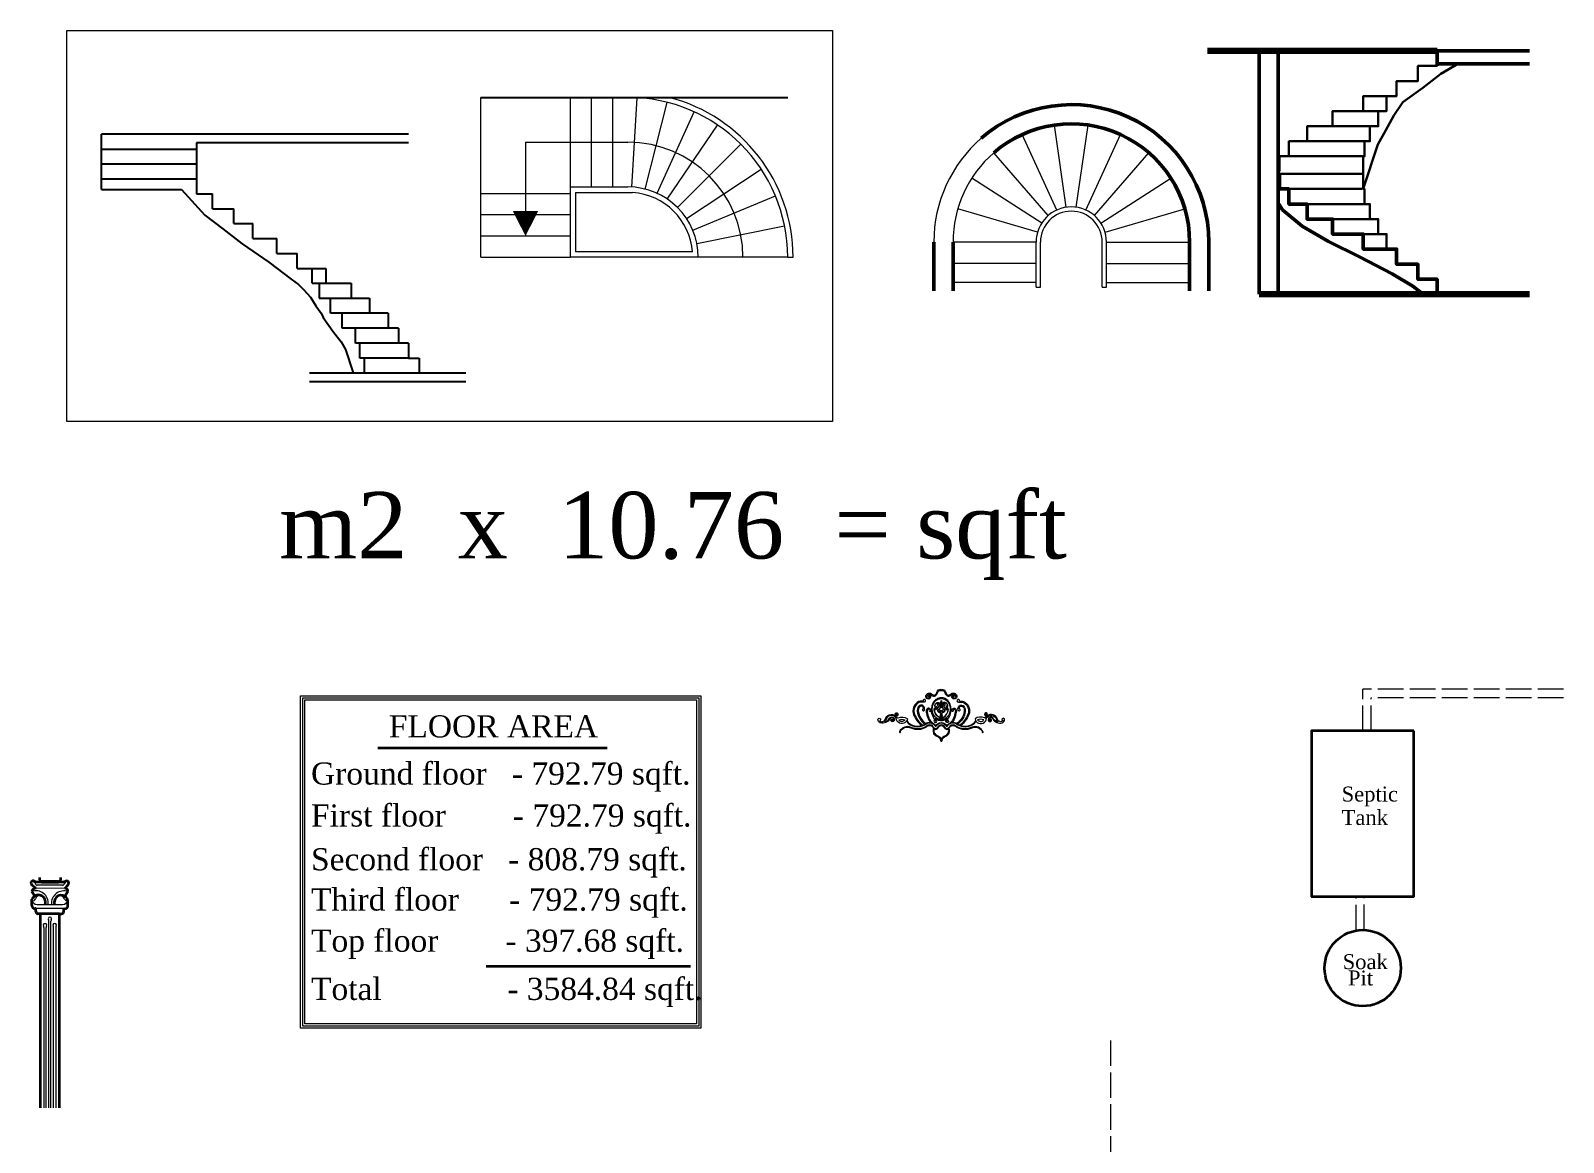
# Model space of a CAD drawing. Header units: inches. Extents: x 244 to 65245, y -2247 to 11745.
# Drawn here: x 63679 to 64398, y 9219 to 9741 of the extents above; entities that cross this region are included whole.
import ezdxf

# ---------------------------------------------------------------- set-up
doc = ezdxf.new("R2010")
doc.units = ezdxf.units.IN
doc.header["$MEASUREMENT"] = 0
doc.linetypes.add('ACAD_ISO02W100', pattern=[15, 12, -3])
for name, color, linetype, lineweight in [('1WALL', 1, 'Continuous', 25), ('5Fixtures', 21, 'Continuous', 13), ('6ELEV', 2, 'Continuous', 25), ('DIMENSION', 115, 'Continuous', 15), ('DOOR & WIN', 11, 'Continuous', 25), ('DOOR ELEVATION', 21, 'Continuous', 15), ('dw', 140, 'Continuous', 18), ('ELEVATION', 30, 'Continuous', 35), ('HACTH', 8, 'Continuous', 13), ('hatch', 12, 'Continuous', 9), ('OPEN', 145, 'Continuous', 9), ('TEXT', 5, 'Continuous', 20), ('TIE BEAM FOUNDATION', 252, 'Continuous', 30), ('TOILET-LAY-OUT', 4, 'Continuous', 90), ('WALL', 32, 'Continuous', 50)]:
    doc.layers.add(name, color=color, linetype=linetype, lineweight=lineweight)
doc.layers.add('DIM', color=7, linetype='Continuous')
doc.styles.add('7 INCH', font='times.ttf', dxfattribs={"height": 7})
doc.styles.add('NAVARAJ', font='times.ttf', dxfattribs={"height": 9})

# ---------------------------------------------------------------- blocks, each defined once
blk = doc.blocks.new('p')
at = {"layer": 'DOOR & WIN', "color": 102}
blk.add_line((9, 91.03), (9, 0), dxfattribs=at)
at = {"layer": 'DOOR ELEVATION'}
blk.add_line((0, 91.03), (0, 0), dxfattribs=at)
at = {"layer": 'ELEVATION'}
for p, q in [((-0.36, 108), (-0.36, 107)), ((9.5, 108), (9.5, 107)), ((-4.33, 105.05), (-4.01, 104.43)), ((-2.13, 102.99), (-4.01, 104.43)), ((-3.93, 101.45), (-2.63, 99.33)), ((-3.05, 106.42), (-2.01, 106)), ((-2.01, 106), (11.16, 106)), ((11.98, 106.35), (11.16, 106)), ((11.49, 102.93), (12.99, 104.43)), ((12.99, 101.43), (11.57, 99.23)), ((12.99, 104.43), (13.26, 104.99)), ((-3.93, 94.91), (-3.93, 97.81)), ((12.99, 94.93), (12.99, 97.06)), ((-2.01, 93.43), (-2.43, 93.43)), ((-2.01, 92.03), (-2.01, 93.43)), ((0.05, 91.03), (-1.01, 91.03)), ((0, 91.03), (0, 0)), ((9.05, 91.03), (0.05, 91.03)), ((9, 0), (9, 91.03)), ((9.05, 91.03), (9.99, 91.03)), ((10.99, 92.03), (10.99, 93.43))]:
    blk.add_line(p, q, dxfattribs=at)
for centre, radius, start, end in [((-3.43, 105.5), 1, 357.96796, 206.56505), ((-2.12, 101.08), 1.9, 90.3084, 169.62374), ((0.64, 107), 1, 180, 270), ((8.5, 107), 1, 270, 0), ((12.37, 105.43), 1, 333.43495, 180.15691), ((11.49, 101.43), 1.5, 0, 89.96025), ((-0.89, 96.52), 3.31, 340.74128, 157.06235), ((-2.43, 94.93), 1.5, 180.48784, 270), ((9.81, 96.5), 3.25, 14.57334, 199.2128), ((11.49, 94.93), 1.5, 270, 0), ((11.99, 97.06), 1, 0, 14.57334), ((-1.01, 92.03), 1, 180, 270), ((9.99, 92.03), 1, 270, 0)]:
    blk.add_arc(centre, radius, start, end, dxfattribs=at)
at = {"layer": 'WALL', "color": 234, "lineweight": 13, "ltscale": 60}
for p, q in [((11.49, 102.93), (-2.13, 102.99)), ((10.37, 104.43), (-1.43, 104.43)), ((12.99, 101.43), (12.99, 101.43)), ((12.99, 101.43), (12.99, 101.43)), ((-1.46, 95.43), (10.49, 95.43)), ((11.49, 93.43), (-2.43, 93.43))]:
    blk.add_line(p, q, dxfattribs=at)
at = {"layer": 'WALL', "color": 234, "ltscale": 60}
blk.add_line((0.64, 106), (8.5, 106), dxfattribs=at)
at = {"layer": 'WALL', "color": 234, "lineweight": 9, "ltscale": 60}
for p, q in [((4.01, 0), (4, 87.55)), ((5, 0), (5, 87.55)), ((1.74, 84.64), (1.74, 0)), ((2.75, 0), (2.74, 84.6)), ((6.25, 0), (6.25, 84.62)), ((7.25, 84.62), (7.25, 0))]:
    blk.add_line(p, q, dxfattribs=at)
at = {"layer": 'WALL', "color": 234, "lineweight": 13, "ltscale": 60}
for centre, radius, start, end in [((-1.98, 96.09), 5.7, 353.27144, 110.62395), ((-1.43, 105.43), 1, 177.96796, 270), ((11.05, 95.93), 5.83, 70.61466, 184.91317), ((10.37, 105.43), 1, 270, 0.15691), ((-3.69, 98.5), 1.5, 260.67863, 341.94936), ((-1.46, 97.93), 2.5, 188.95897, 270), ((-0.06, 97.32), 2.32, 81.70321, 161.94936), ((9.07, 97.03), 2.48, 21.8108, 107.78441), ((10.49, 97.93), 2.5, 270, 347.86592), ((12.77, 98.5), 1.5, 201.8108, 271.47966)]:
    blk.add_arc(centre, radius, start, end, dxfattribs=at)
at = {"layer": 'WALL', "color": 234, "lineweight": 9, "ltscale": 60}
for centre, radius, start, end in [((2.25, 85.68), 0.834, 324.20249, 214.47059), ((4.5, 88.6), 0.833, 324.9032, 215.10949), ((3, 87.55), 1, 0.03451, 35.10949), ((6, 87.55), 1, 144.9032, 180), ((6.75, 85.68), 0.833, 324.9032, 215.09865), ((0.73, 84.65), 1, 0.04282, 34.47059), ((3.74, 84.6), 1, 144.20249, 180.04265), ((5.25, 84.62), 1, 0.00502, 35.09865), ((8.25, 84.62), 1, 144.9032, 180)]:
    blk.add_arc(centre, radius, start, end, dxfattribs=at)
at = {"layer": 'WALL', "color": 234, "lineweight": 13, "ltscale": 60}
for p in [(2.3, 91.03), (4.55, 91.03), (6.8, 91.03)]:
    blk.add_point(p, dxfattribs=at)

msp = doc.modelspace()

# ---------------------------------------------------------------- linework, layer by layer
at = {"layer": '1WALL'}
msp.add_line((63890.11, 9709.59), (64034.11, 9709.59), dxfattribs=at)
msp.add_line((63890.11, 9709.59), (64034.11, 9709.59), dxfattribs=at)
at = {"layer": '5Fixtures'}
for p, q in [((63890.11, 9634.59), (63890.11, 9709.59)), ((63932.11, 9709.59), (63932.11, 9667.59)), ((63942.11, 9667.59), (63942.11, 9709.59)), ((63952.11, 9667.59), (63952.11, 9709.59)), ((63961.01, 9667.53), (63963.43, 9709.46)), ((63967.21, 9666.58), (63977.51, 9707.3)), ((63972.81, 9664.61), (63990.23, 9702.83)), ((63977.64, 9661.9), (64001.22, 9696.65)), ((63911.11, 9688.59), (63959.11, 9688.59)), ((63911.11, 9688.59), (63911.11, 9644.59)), ((63982.45, 9657.92), (64012.14, 9687.62)), ((63986.65, 9652.77), (64021.7, 9675.91)), ((63890.11, 9664.59), (63932.11, 9664.59)), ((63932.11, 9667.59), (63932.11, 9634.59)), ((63932.11, 9667.59), (63959.11, 9667.59)), ((63934.61, 9665.01), (63934.61, 9637.09)), ((63934.61, 9665.01), (63961.32, 9665.01)), ((63989.59, 9647.24), (64028.38, 9663.35)), ((63890.11, 9654.59), (63932.11, 9654.59)), ((63991.47, 9641.05), (64032.66, 9649.27)), ((63890.11, 9644.59), (63932.11, 9644.59)), ((63989.51, 9637.09), (63934.61, 9637.09)), ((63890.11, 9634.59), (63932.11, 9634.59)), ((63992.11, 9634.59), (63932.11, 9634.59)), ((64034.11, 9634.59), (63992.11, 9634.59)), ((64034.11, 9634.59), (64036.61, 9634.59))]:
    msp.add_line(p, q, dxfattribs=at)
for radius, start, end in [(75, 0, 90), (77.5, 0, 75.41626), (54, 0, 90), (33, 0, 90), (30.5, 4.70213, 85.85047)]:
    msp.add_arc((63959.11, 9634.59), radius, start, end, dxfattribs=at)
at = {"layer": '6ELEV'}
for p, q in [((63856.26, 9692.31), (63712.26, 9692.31)), ((63712.26, 9666.37), (63712.26, 9692.31)), ((63712.26, 9685.37), (63756.76, 9685.37)), ((63856.26, 9688.31), (63756.76, 9688.31)), ((63763.26, 9688.31), (63756.76, 9688.31)), ((63756.76, 9688.31), (63756.76, 9664.37)), ((63712.26, 9678.37), (63756.76, 9678.37)), ((63712.26, 9671.37), (63756.76, 9671.37)), ((63712.26, 9666.37), (63749.69, 9666.37)), ((63756.76, 9664.37), (63764.26, 9664.37)), ((63764.26, 9657.37), (63764.26, 9664.37)), ((63764.26, 9657.37), (63774.26, 9657.37)), ((63774.26, 9650.37), (63774.26, 9657.37)), ((63774.26, 9650.37), (63783.16, 9650.37)), ((63783.16, 9643.37), (63783.16, 9650.37)), ((63783.16, 9643.37), (63794.46, 9643.37)), ((63794.46, 9636.37), (63794.46, 9643.37)), ((63794.46, 9636.37), (63803.93, 9636.37)), ((63803.93, 9629.37), (63803.93, 9636.37)), ((63803.93, 9629.37), (63817.48, 9629.37)), ((63811.07, 9622.37), (63811.07, 9629.37)), ((63817.48, 9629.37), (63817.48, 9622.37)), ((63811.07, 9622.37), (63829.3, 9622.37)), ((63814.26, 9622.37), (63814.26, 9615.37)), ((63829.3, 9622.37), (63829.3, 9615.37)), ((63814.26, 9615.37), (63838, 9615.37)), ((63819.7, 9608.31), (63819.7, 9615.43)), ((63838, 9615.37), (63838, 9608.31)), ((63846.74, 9608.31), (63819.7, 9608.31)), ((63825.16, 9601.31), (63825.16, 9608.31)), ((63846.74, 9608.31), (63846.7, 9608.37)), ((63846.7, 9608.37), (63846.7, 9601.31)), ((63851.5, 9601.31), (63825.16, 9601.31)), ((63831.39, 9594.31), (63831.39, 9601.31)), ((63851.5, 9601.31), (63851.5, 9594.31)), ((63856.26, 9594.31), (63831.39, 9594.31)), ((63833.41, 9587.31), (63833.41, 9594.31)), ((63856.26, 9594.31), (63856.26, 9587.31)), ((63856.26, 9587.31), (63833.41, 9587.31)), ((63835.52, 9580.31), (63835.52, 9587.31)), ((63856.26, 9587.31), (63861.26, 9587.31)), ((63861.26, 9587.31), (63861.26, 9580.31)), ((63809.74, 9580.31), (63883.17, 9580.31)), ((63809.74, 9576.31), (63883.17, 9576.31))]:
    msp.add_line(p, q, dxfattribs=at)
msp.add_lwpolyline([(63749.69, 9666.37), (63760.7, 9654.37), (63769.2, 9647.87), (63778.2, 9640.87), (63790.7, 9632.37), (63801.2, 9624.37), (63804.7, 9621.87), (63807.2, 9619.37), (63810.2, 9615.87), (63812.7, 9611.87), (63815.2, 9608.37), (63816.2, 9606.37), (63820.7, 9599.87), (63824.7, 9594.87), (63826.7, 9591.37), (63830.2, 9580.31)], dxfattribs=at)
at = {"layer": 'DIM'}
for p, q in [((64307.25, 9689.06), (64304.71, 9689.06)), ((64304.71, 9689.06), (64304.71, 9681.99)), ((64304.71, 9681.99), (64304.09, 9681.99)), ((64304.09, 9681.99), (64304.09, 9674.93)), ((64304.09, 9666.65), (64304.09, 9673.72)), ((64304.71, 9666.65), (64304.09, 9666.65)), ((64304.71, 9659.59), (64304.71, 9666.65)), ((64307.25, 9659.59), (64304.71, 9659.59))]:
    msp.add_line(p, q, dxfattribs=at)
at = {"layer": 'dw'}
for radius in [64.5, 55.5]:
    msp.add_arc((64167.16, 9641.72), radius, 130.90909, 180, dxfattribs=at)
at = {"layer": 'ELEVATION'}
for p, q in [((63841.85, 9404.44), (63949.36, 9404.44)), ((63892.71, 9301.9), (63988.46, 9301.9))]:
    msp.add_line(p, q, dxfattribs=at)
msp.add_lwpolyline([(64327.86, 9412.29), (64279.86, 9412.29), (64279.86, 9334.64), (64327.86, 9334.64)], close=True, dxfattribs=at)
msp.add_circle((64303.86, 9301.01), 17.88, dxfattribs=at)
at = {"layer": 'HACTH'}
msp.add_lwpolyline([(63695.99, 9740.95), (64055.06, 9740.95), (64055.06, 9557.56), (63695.99, 9557.56)], close=True, dxfattribs=at)
at = {"layer": 'HACTH', "color": 6, "ltscale": 2}
for points in [[(63805.61, 9428.84), (63993.4, 9428.84), (63993.4, 9272.81), (63805.61, 9272.81)], [(63806.61, 9427.84), (63992.4, 9427.84), (63992.4, 9273.81), (63806.61, 9273.81)], [(63807.61, 9426.84), (63991.4, 9426.84), (63991.4, 9274.81), (63807.61, 9274.81)]]:
    msp.add_lwpolyline(points, close=True, dxfattribs=at)
at = {"layer": 'HACTH'}
for points in [[(64097.66, 9426.26, 0.219656), (64094.9, 9425.7, 0.190589), (64092.93, 9422.57, 0.144663), (64093.19, 9420.04, 0.127563), (64096.91, 9414.81)], [(64099.44, 9428.07, -0.703508), (64100.83, 9428.97, -0.428008), (64100.97, 9427.69, -0.1876), (64100.19, 9427.26, -0.421624), (64098.85, 9428.31, -0.173274), (64099.08, 9429.29, -0.132112), (64099.69, 9429.82, -0.134863), (64100.65, 9430.02, -0.185448), (64102.02, 9429.38, 0.131143), (64102.34, 9429.19, 0.085525), (64102.94, 9429.12, 0.212405), (64103.33, 9429.32, -0.01332), (64103.84, 9429.92, -0.069297), (64104.68, 9431.53, -0.083347), (64106.16, 9431.84, -0.083347), (64107.64, 9431.53, -0.069297), (64108.48, 9429.92, -0.01332), (64108.99, 9429.32, 0.212405), (64109.38, 9429.12, 0.085525), (64109.98, 9429.19, 0.131143), (64110.3, 9429.38, -0.185448), (64111.67, 9430.02, -0.134863), (64112.63, 9429.82, -0.132112), (64113.24, 9429.29, -0.173274), (64113.47, 9428.31, -0.421624), (64112.13, 9427.26, -0.1876), (64111.35, 9427.69, -0.428008), (64111.49, 9428.97, -0.703508), (64112.89, 9428.07, -0.467004)], [(64099.94, 9428.45, -0.467004), (64100.53, 9428.58, -0.428008), (64100.6, 9428, -0.1876), (64100.12, 9427.74, -0.421624), (64099.33, 9428.36, -0.173274), (64099.49, 9429.02, -0.132112), (64099.91, 9429.39, -0.134863), (64100.61, 9429.53, -0.185448), (64101.67, 9429.04, 0.131143), (64102.2, 9428.72, 0.085525), (64102.97, 9428.63, 0.212405), (64103.71, 9429.02, -0.014998), (64104.26, 9429.67, -0.067112), (64104.99, 9431.13, -0.073252), (64106.16, 9431.35, -0.073252), (64107.33, 9431.13, -0.067112), (64108.06, 9429.67, -0.014998), (64108.61, 9429.02, 0.212405), (64109.35, 9428.63, 0.085525), (64110.12, 9428.72, 0.131143), (64110.65, 9429.04, -0.185448), (64111.71, 9429.53, -0.134863), (64112.41, 9429.39, -0.132112), (64112.83, 9429.02, -0.173274), (64112.99, 9428.36, -0.421624), (64112.2, 9427.74, -0.1876), (64111.72, 9428, -0.428008), (64111.79, 9428.58, -0.467004), (64112.38, 9428.45, 0.467004)], [(64114.66, 9426.26, -0.219656), (64117.42, 9425.7, -0.190589), (64119.39, 9422.57, -0.144663), (64119.13, 9420.04, -0.127563), (64115.41, 9414.81)], [(64090.3, 9418.06), (64090.3, 9418.06, -0.590403), (64085.95, 9416.37, -0.191412), (64085.03, 9418.04, 0.738311), (64080.3, 9417.65, -0.17258), (64079.58, 9416.62, 0.227648), (64081.61, 9417.89, -0.291343), (64082.89, 9418.87, -0.322979), (64084.06, 9418.1, -0.176734), (64083.98, 9417.05, -0.326086), (64083.1, 9416.65, -0.379379), (64082.57, 9417.4, -0.210942), (64082.84, 9417.86, -0.626291), (64083.45, 9417.52, -0.334115), (64083.16, 9417.17, -0.241617), (64082.81, 9417.25, -0.163152), (64082.86, 9417.51, -0.17916), (64083.01, 9417.64, -0.420974), (64083.28, 9417.48, -0.281111), (64083.22, 9417.21, -0.277332), (64082.97, 9417.17, -0.114682), (64082.81, 9417.25, 0.301379), (64083.16, 9416.89, 0.334421), (64083.77, 9417.19, 0.162391), (64083.87, 9417.84, 0.424966), (64082.84, 9418.6, 0.221535), (64081.99, 9417.97, -0.350739), (64077.55, 9416.15, -0.334962), (64076.46, 9417.66, -0.497543), (64077.29, 9418.21, -0.825177), (64077.14, 9417.08, 0.547713), (64079.82, 9417.75, -0.220166), (64081.79, 9419.88, -0.309194), (64084.86, 9419.25, 0.172077), (64085.47, 9419.6, 0.367569), (64085.48, 9420.42, 0.565536), (64084.84, 9420.34)], [(64084.84, 9420.34, -0.723473), (64085.27, 9420.1, -0.948699), (64084.59, 9420.21, -0.724894), (64085.67, 9420.58, -0.367569), (64085.65, 9419.44, -0.143664), (64085.04, 9419.04, -0.043214), (64085.3, 9418.64, 0.409995), (64085.95, 9418.44, -0.236699), (64090.3, 9418.06, -28.83368)], [(64084.78, 9420.34, 0.406597), (64084.91, 9420.05, 0.832404), (64084.96, 9420.12)], [(64098.55, 9425.99, -0.24031), (64097.71, 9425.74, 0.235602), (64095.19, 9425.31, 0.190589), (64093.41, 9422.48, 0.145034), (64093.64, 9420.22, 0.133646), (64097.45, 9415)], [(64098.22, 9422.01, 0.405845), (64097.31, 9424.37, 0.0866), (64096.48, 9424.45, 0.165777), (64095.52, 9423.81, 0.199189), (64094.9, 9421.49, 0.197513), (64098.4, 9415.53, 0.197513)], [(64097.88, 9422.68, 0.293613), (64097.14, 9423.91, 0.075382), (64096.57, 9423.97, 0.157335), (64095.91, 9423.51, 0.199002), (64095.39, 9421.56, 0.201967), (64098.82, 9415.82)], [(64101.32, 9422.16, 0.685069), (64099.16, 9422.3, 0.119209), (64099.05, 9421.77, 0.029996), (64099.11, 9421.18, 0.05059), (64099.93, 9418.12, 0.075652), (64101.07, 9416.3, 0.075652)], [(64100.55, 9422.39, 0.44073), (64099.6, 9422.1, 0.119209), (64099.54, 9421.79, 0.029996), (64099.59, 9421.26, 0.050397), (64100.38, 9418.3, 0.105702), (64102, 9416.05)], [(64103.28, 9416.75, 0.439604), (64103.49, 9416.99, -0.025932), (64102.02, 9419.73, -0.095126), (64101.54, 9422.54, 9.059077)], [(64104.99, 9418.74, -0.236186), (64102.85, 9422.33, -0.181317), (64103.04, 9422.96, -0.308229), (64103.51, 9423.12, -0.498747), (64103.81, 9422.36, -0.168594), (64103.51, 9422.11, 0.643459)], [(64105.05, 9418.82, -0.236186), (64102.95, 9422.34, -0.181317), (64103.11, 9422.9, -0.308229), (64103.48, 9423.03, -0.498747), (64103.73, 9422.41, -0.168594), (64103.47, 9422.21, -0.168594)], [(64103.54, 9423.85, -1.489685), (64103.56, 9423.39, -0.299617), (64103.07, 9423.85, -0.148689), (64103.13, 9424.47, -0.129396), (64103.88, 9425.44, -0.410135), (64105.43, 9425.33, -0.182271), (64105.65, 9424.72, -0.225108)], [(64103.58, 9423.76, -1.529283), (64103.59, 9423.49, -0.303147), (64103.17, 9423.87, -0.148079), (64103.22, 9424.43, -0.129591), (64103.94, 9425.37, -0.410493), (64105.36, 9425.26, -0.182006), (64105.55, 9424.72, -0.182006)], [(64105.75, 9420.65, -0.265649), (64105.54, 9419.46, -0.440503), (64105.68, 9418.72, -0.46018), (64105.52, 9418.67, 0.096771), (64105.36, 9418.73, 0.738711), (64105.17, 9418.37, 0.337188), (64105.96, 9418.28, -0.276013), (64106.36, 9418.28, 0.337188), (64107.15, 9418.37, 0.738711), (64106.96, 9418.73, 0.096771), (64106.8, 9418.67, -0.46018), (64106.64, 9418.72, -0.440503), (64106.78, 9419.46, -0.266226), (64106.57, 9420.65, -0.250593)], [(64105.87, 9420.61, -0.23011), (64105.68, 9419.47, -0.383417), (64105.76, 9418.67, -0.440352), (64105.47, 9418.59, 0.096771), (64105.34, 9418.64, 0.738711), (64105.24, 9418.44, 0.337188), (64105.91, 9418.36, -0.276013), (64106.41, 9418.36, 0.337188), (64107.08, 9418.44, 0.738711), (64106.98, 9418.64, 0.096771), (64106.85, 9418.59, -0.440352), (64106.56, 9418.67, -0.383417), (64106.64, 9419.47, -0.23011), (64106.45, 9420.61, 0.23011)], [(64108.78, 9423.85, 1.489685), (64108.76, 9423.39, 0.299617), (64109.25, 9423.85, 0.148689), (64109.19, 9424.47, 0.129396), (64108.44, 9425.44, 0.410135), (64106.89, 9425.33, 0.182271), (64106.67, 9424.72, 0.225108)], [(64108.74, 9423.76, 1.529283), (64108.73, 9423.49, 0.303147), (64109.15, 9423.87, 0.148079), (64109.1, 9424.43, 0.129591), (64108.38, 9425.37, 0.410493), (64106.96, 9425.26, 0.182006), (64106.77, 9424.72, 0.182006)], [(64107.28, 9418.82, 0.236186), (64109.37, 9422.34, 0.181317), (64109.21, 9422.9, 0.308229), (64108.84, 9423.03, 0.498747), (64108.6, 9422.41, 0.168594), (64108.85, 9422.21, 0.168594)], [(64107.33, 9418.74, 0.236186), (64109.47, 9422.33, 0.181317), (64109.28, 9422.96, 0.308229), (64108.81, 9423.12, 0.498747), (64108.51, 9422.36, 0.168594), (64108.81, 9422.11, -0.643459)], [(64109.04, 9416.75, -0.439604), (64108.83, 9416.99, 0.025932), (64110.3, 9419.73, 0.115338), (64110.72, 9422.54, -9.059077)], [(64111.77, 9422.39, -0.44073), (64112.72, 9422.1, -0.119209), (64112.78, 9421.79, -0.029996), (64112.73, 9421.26, -0.050397), (64111.94, 9418.3, -0.105702), (64110.32, 9416.05)], [(64111, 9422.16, -0.685069), (64113.16, 9422.3, -0.119209), (64113.27, 9421.77, -0.029996), (64113.21, 9421.18, -0.05059), (64112.39, 9418.12, -0.075652), (64111.25, 9416.3, -0.075652)], [(64114.44, 9422.68, -0.293613), (64115.18, 9423.91, -0.075382), (64115.76, 9423.97, -0.157335), (64116.41, 9423.51, -0.199002), (64116.93, 9421.56, -0.201967), (64113.5, 9415.82)], [(64113.77, 9425.99, 0.24031), (64114.61, 9425.74, -0.235602), (64117.13, 9425.31, -0.190589), (64118.91, 9422.48, -0.145034), (64118.68, 9420.22, -0.133646), (64114.87, 9415)], [(64114.1, 9422.01, -0.405845), (64115.01, 9424.37, -0.0866), (64115.84, 9424.45, -0.165777), (64116.8, 9423.81, -0.199189), (64117.42, 9421.49, -0.197513), (64113.92, 9415.53, -0.197513)], [(64127.48, 9420.34, 0.723473), (64127.05, 9420.1, 0.948699), (64127.73, 9420.21, 0.724894), (64126.65, 9420.58, 0.367569), (64126.67, 9419.44, 0.143664), (64127.28, 9419.04, 0.043214), (64127.02, 9418.64, -0.409995), (64126.37, 9418.44, 0.236699), (64122.02, 9418.06, 28.83368)], [(64122.02, 9418.06), (64122.02, 9418.06, 0.590403), (64126.37, 9416.37, 0.191412), (64127.29, 9418.04, -0.738311), (64132.02, 9417.65, 0.17258), (64132.74, 9416.62, -0.227648), (64130.71, 9417.89, 0.291343), (64129.43, 9418.87, 0.322979), (64128.26, 9418.1, 0.176734), (64128.34, 9417.05, 0.326086), (64129.22, 9416.65, 0.379379), (64129.75, 9417.4, 0.210942), (64129.48, 9417.86, 0.626291), (64128.87, 9417.52, 0.334115), (64129.17, 9417.17, 0.241617), (64129.51, 9417.25, 0.163152), (64129.46, 9417.51, 0.17916), (64129.31, 9417.64, 0.420974), (64129.04, 9417.48, 0.281111), (64129.1, 9417.21, 0.277332), (64129.35, 9417.17, 0.114682), (64129.51, 9417.25, -0.301379), (64129.17, 9416.89, -0.334421), (64128.55, 9417.19, -0.162391), (64128.45, 9417.84, -0.424966), (64129.48, 9418.6, -0.221535), (64130.33, 9417.97, 0.350739), (64134.77, 9416.15, 0.334962), (64135.86, 9417.66, 0.497543), (64135.03, 9418.21, 0.825177), (64135.18, 9417.08, -0.547713), (64132.5, 9417.75, 0.220166), (64130.53, 9419.88, 0.309194), (64127.46, 9419.25, -0.172077), (64126.85, 9419.6, -0.367569), (64126.84, 9420.42, -0.565536), (64127.48, 9420.34)], [(64127.48, 9420.34, -0.406597), (64127.36, 9420.05, -0.832404), (64127.3, 9420.12)], [(64125.47, 9412, 2.36159), (64125.8, 9411.87, 0.406702), (64120.54, 9414.03, -0.250481), (64113.32, 9414.42, 0.52511), (64109.67, 9413.84, -0.629413), (64107.91, 9413.84, 0.256017), (64106.16, 9415.1, 0.256017), (64104.41, 9413.84, -0.629413), (64102.65, 9413.84, 0.52511), (64099, 9414.42, -0.240719), (64092.04, 9413.91, 0.427039), (64086.52, 9411.87, 2.361575), (64086.85, 9412, -2.361575)], [(64086.85, 9412, -0.408837), (64091.94, 9413.69, 0.242072), (64099.15, 9414.23, -0.530127), (64102.43, 9413.73, 0.629413), (64104.63, 9413.73, -0.252073), (64106.16, 9414.85, -0.252073), (64107.69, 9413.73, 0.629413), (64109.89, 9413.73, -0.530127), (64113.17, 9414.23, 0.251395), (64120.64, 9413.8, -0.406229), (64125.58, 9411.78)], [(64089.79, 9416.81, 0.372841), (64098.39, 9415.19, -0.510698), (64103.53, 9414.26, -0.261796), (64106.11, 9416.07, -0.049707), (64106.21, 9416.07, -0.261796), (64108.79, 9414.26, -0.510698), (64113.93, 9415.19, 0.372841), (64122.54, 9416.81, -0.24573)], [(64089.93, 9417.02, 0.31175), (64096.91, 9414.81)], [(64097.45, 9415, 0.034455), (64098.25, 9415.39, -0.014896), (64098.4, 9415.53)], [(64098.82, 9415.82, -0.171174), (64101.07, 9416.3, -0.171174)], [(64102, 9416.05, -0.147682), (64103.53, 9414.76, -0.227461), (64106.09, 9416.32, -0.049707), (64106.23, 9416.32, -0.227461), (64108.79, 9414.76, -0.147682), (64110.32, 9416.05, -0.147682)], [(64102.57, 9413.51, 0.460243), (64104.06, 9409.84, -0.28151), (64105.77, 9407.81, 0.860075), (64106.55, 9407.81, -0.000004), (64106.55, 9407.81, -0.281511), (64108.26, 9409.84, 0.460243), (64109.75, 9413.51, 0.458059)], [(64102.88, 9413.23, 0.445904), (64104.18, 9410.22, -0.28151), (64106.16, 9407.87, -0.28151), (64108.14, 9410.22, 0.445904), (64109.44, 9413.23, 0.44473)], [(64103.2, 9417.49, 2.912668), (64103.95, 9417.18, -0.011656), (64103.26, 9418.37, -0.011656)], [(64109.12, 9417.49, -2.912668), (64108.37, 9417.18, 0.012778), (64109.12, 9418.49, 0.011656)], [(64111.25, 9416.3, -0.171174), (64113.5, 9415.82, -0.171174)], [(64113.92, 9415.53, -0.014896), (64114.07, 9415.39, 0.034455), (64114.87, 9415, 0.034455)], [(64115.41, 9414.81, 0.31175), (64122.39, 9417.02, 0.31175)]]:
    msp.add_lwpolyline(points, format="xyb", dxfattribs=at)
for points in [[(64106.75, 9421.26, -0.05766), (64106.65, 9421.48, -0.05766), (64106.61, 9421.72, -0.115704), (64106.9, 9421.34, 0.762045), (64107.74, 9421.48, 0.762045), (64107.57, 9422.31, -0.120793), (64107.1, 9422.47, -0.120793), (64107.59, 9422.46, 0.762045), (64108.01, 9423.2, -0.671549), (64107.73, 9424.13, 0.160349), (64108.03, 9424.64, 0.376588), (64107.77, 9425.09, 0.311926), (64107.2, 9424.93, 0.124273), (64106.49, 9423.47, 0.165779), (64106.33, 9424.57, -0.27163), (64106.35, 9424.79, 0.109377), (64106.5, 9425.29, 0.117669), (64106.29, 9426.45, 0.276683), (64106.16, 9426.53, 0.276683), (64106.03, 9426.45, 0.117669), (64105.82, 9425.29, 0.109377), (64105.97, 9424.79, -0.27163), (64105.99, 9424.57, 0.165779), (64105.83, 9423.47, 0.124273), (64105.12, 9424.93, 0.311926), (64104.55, 9425.09, 0.376588), (64104.29, 9424.64, 0.160349), (64104.59, 9424.13, -0.671549), (64104.31, 9423.2, 0.762045), (64104.73, 9422.46, -0.120793), (64105.22, 9422.47, -0.120793), (64104.75, 9422.31, 0.762045), (64104.59, 9421.48, 0.762045), (64105.42, 9421.34, -0.115704), (64105.71, 9421.72, -0.05766), (64105.67, 9421.48, -0.057825), (64105.57, 9421.26, 0.520998), (64105.87, 9420.61, 0.000059), (64105.87, 9420.61, -0.000059), (64105.87, 9420.61, 0.172713), (64106.16, 9420.66, 0.758257)], [(64105.93, 9423.46, -0.171429), (64106.07, 9424.52, 0.268202), (64106.06, 9424.84, -0.108397), (64105.92, 9425.3, -0.117054), (64106.12, 9426.41, -0.267275), (64106.16, 9426.43, -0.257044), (64106.21, 9426.41, -0.117054), (64106.41, 9425.3, -0.108397), (64106.26, 9424.84, 0.268202), (64106.25, 9424.52, -0.171429), (64106.39, 9423.46, 0.123986)], [(64105.22, 9422.57, -0.283549), (64105.76, 9423.4, 0.120329), (64105.04, 9424.87, 0.311926), (64104.58, 9425, 0.376588), (64104.39, 9424.66, 0.159653), (64104.65, 9424.2, -0.647765), (64104.36, 9423.11, 0.726452), (64104.7, 9422.56, -0.114918)], [(64104.68, 9421.55, -0.829152), (64104.76, 9422.22, 0.111393), (64105.24, 9422.36, 0.194615), (64105.62, 9421.77, 0.107925), (64105.33, 9421.39, -0.829152)], [(64105.32, 9422.54, -1), (64107, 9422.54, -1)], [(64106.51, 9421.67, -0.195166), (64105.81, 9421.67, -0.049389), (64105.76, 9421.45, -0.057812), (64105.65, 9421.21, 0.829047), (64106.16, 9420.77, 0.824398), (64106.67, 9421.22, -0.057604), (64106.56, 9421.45, -0.049389)], [(64107.28, 9424.87, 0.120329), (64106.56, 9423.4, -0.283549), (64107.1, 9422.57, -0.114918), (64107.62, 9422.56, 0.726452), (64107.96, 9423.11, -0.647765), (64107.67, 9424.2, 0.159653), (64107.93, 9424.66, 0.376588), (64107.74, 9425, 0.311926)], [(64106.7, 9421.77, -0.107925), (64106.99, 9421.39, 0.829152), (64107.64, 9421.55, 0.829152), (64107.56, 9422.22, -0.111393), (64107.08, 9422.36, -0.194615)], [(64086.24, 9417.5, 0.020013), (64086.35, 9417.55, -0.184043), (64089.11, 9417.56, -0.464093), (64086.58, 9417.12, -0.079573)], [(64126.08, 9417.5, -0.020013), (64125.97, 9417.55, 0.184043), (64123.21, 9417.56, 0.464093), (64125.74, 9417.12, 0.079573)]]:
    msp.add_lwpolyline(points, format="xyb", close=True, dxfattribs=at)
for centre, radius, start, end in [((64098.21, 9426.5), 0.605, 303.91931, 203.17814), ((64114.11, 9426.5), 0.605, 336.82186, 236.08069), ((64097.77, 9422.2), 0.487, 77.50388, 336.9113), ((64100.85, 9422.01), 0.488, 128.68927, 17.43069), ((64111.47, 9422.01), 0.488, 162.56931, 51.31073), ((64114.55, 9422.2), 0.487, 203.0887, 102.49612)]:
    msp.add_arc(centre, radius, start, end, dxfattribs=at)
msp.add_ellipse((64106.13, 9422.54), major_axis=(0, 4.99), ratio=0.849421, dxfattribs=at)
for points, knots in [([(64110.72, 9422.54), (64110.72, 9423.08), (64110.65, 9423.62), (64110.32, 9424.86), (64109.99, 9425.54), (64109.11, 9426.69), (64108.56, 9427.15), (64107.38, 9427.74), (64106.75, 9427.89), (64106.13, 9427.89), (64105.73, 9427.89), (64105.33, 9427.83), (64104.29, 9427.5), (64103.69, 9427.13), (64102.67, 9426.14), (64102.26, 9425.52), (64101.7, 9424.14), (64101.55, 9423.38), (64101.54, 9422.59), (64101.54, 9422.57), (64101.54, 9422.54)], [4.712388, 4.712388, 4.712388, 4.712388, 5.016682, 5.016682, 5.449119, 5.449119, 5.881556, 5.881556, 6.283185, 6.283185, 6.283185, 6.54306, 6.54306, 6.975497, 6.975497, 7.407934, 7.407934, 7.840371, 7.840371, 7.853982, 7.853982, 7.853982, 7.853982]), ([(64103.26, 9418.37), (64103.72, 9417.95), (64104.25, 9417.62), (64105.46, 9417.2), (64106.14, 9417.14), (64107.47, 9417.37), (64108.11, 9417.66), (64108.82, 9418.21), (64108.98, 9418.34), (64109.12, 9418.49)], [2.47288, 2.47288, 2.47288, 2.47288, 2.854497, 2.854497, 3.286934, 3.286934, 3.719371, 3.719371, 3.844365, 3.844365, 3.844365, 3.844365])]:
    msp.add_open_spline(points, degree=3, knots=knots, dxfattribs=at)
at = {"layer": 'hatch', "linetype": 'ACAD_ISO02W100'}
for p, q in [((64397.98, 9431.85), (64303.86, 9431.85)), ((64303.86, 9412.29), (64303.86, 9431.85)), ((64397.98, 9427.85), (64307.86, 9427.85)), ((64307.86, 9412.29), (64307.86, 9427.85)), ((64300.86, 9318.64), (64300.86, 9334.64)), ((64304.47, 9318.88), (64304.47, 9334.64)), ((64185.51, 9267.08), (64185.51, 9172.96))]:
    msp.add_line(p, q, dxfattribs=at)
at = {"layer": 'OPEN'}
for p, q in [((64164.81, 9658.05), (64159.26, 9696.65)), ((64169.51, 9658.05), (64175.06, 9696.65)), ((64160.31, 9656.72), (64144.1, 9692.2)), ((64174.01, 9656.72), (64190.22, 9692.2)), ((64156.36, 9654.19), (64130.82, 9683.66)), ((64177.97, 9654.19), (64203.51, 9683.66)), ((64153.28, 9650.64), (64120.47, 9671.72)), ((64181.04, 9650.64), (64213.85, 9671.72)), ((64151.33, 9646.36), (64113.91, 9657.35)), ((64182.99, 9646.36), (64220.41, 9657.35)), ((64150.66, 9641.72), (64111.66, 9641.72)), ((64150.66, 9620.57), (64150.66, 9641.72)), ((64152.66, 9620.57), (64152.66, 9641.72)), ((64181.66, 9620.57), (64181.66, 9641.72)), ((64183.66, 9620.57), (64183.66, 9641.72)), ((64183.66, 9641.72), (64222.66, 9641.72)), ((64183.66, 9641.72), (64222.66, 9641.72)), ((64150.66, 9631.72), (64111.66, 9631.72)), ((64183.66, 9631.72), (64222.66, 9631.72)), ((64150.66, 9622.72), (64111.66, 9622.72)), ((64150.66, 9620.57), (64152.66, 9620.57)), ((64181.66, 9620.57), (64183.66, 9620.57)), ((64183.66, 9622.72), (64222.66, 9622.72))]:
    msp.add_line(p, q, dxfattribs=at)
for radius in [16.5, 14.5]:
    msp.add_arc((64167.16, 9641.72), radius, 0, 180, dxfattribs=at)
at = {"layer": 'TIE BEAM FOUNDATION'}
for p, q in [((64311.16, 9703.18), (64304.09, 9703.18)), ((64303.39, 9696.12), (64277.78, 9696.12)), ((64303.39, 9696.12), (64311.16, 9696.12)), ((64303.39, 9689.06), (64269.24, 9689.06)), ((64303.39, 9689.06), (64305.98, 9689.06)), ((64304.05, 9681.99), (64264.22, 9681.99)), ((64303.39, 9673.72), (64264.22, 9673.72)), ((64304.09, 9673.72), (64303.39, 9673.72)), ((64304.09, 9673.72), (64303.39, 9673.72)), ((64304.09, 9674.93), (64304.08, 9674.93)), ((64304.09, 9674.93), (64304.08, 9674.93)), ((64303.39, 9666.65), (64264.22, 9666.65)), ((64303.39, 9659.59), (64269.24, 9659.59)), ((64303.39, 9659.59), (64305.98, 9659.59)), ((64303.39, 9652.53), (64277.78, 9652.53)), ((64303.39, 9652.53), (64311.16, 9652.53)), ((64311.16, 9645.47), (64304.09, 9645.47))]:
    msp.add_line(p, q, dxfattribs=at)
for points in [[(64338.72, 9725.4), (64338.72, 9724.37), (64329.72, 9724.37), (64329.72, 9717.31), (64319.72, 9717.31), (64319.72, 9710.24), (64304.09, 9710.24), (64304.09, 9703.18), (64289.72, 9703.18), (64289.72, 9696.12), (64277.78, 9696.12), (64277.78, 9689.06), (64269.24, 9689.06), (64269.24, 9681.99), (64264.79, 9681.99), (64264.79, 9674.93), (64264.22, 9674.93)], [(64304.05, 9666.65), (64310.98, 9687.52), (64314.66, 9694.18), (64318.5, 9701.11), (64322.65, 9707.41), (64332.11, 9714.1), (64340.54, 9720.71), (64348.8, 9725.6)], [(64315.07, 9710.24), (64315.07, 9703.18), (64311.16, 9703.18), (64311.16, 9696.12), (64307.25, 9696.12), (64307.25, 9689.06), (64304.71, 9689.06), (64304.71, 9681.99), (64304.05, 9681.99), (64304.09, 9673.72)], [(64315.07, 9638.4), (64315.07, 9645.47), (64311.16, 9645.47), (64311.16, 9652.53), (64307.25, 9652.53), (64307.25, 9659.59), (64304.71, 9659.59), (64304.71, 9666.65), (64304.05, 9666.65), (64304.09, 9673.72)]]:
    msp.add_lwpolyline(points, dxfattribs=at)
at = {"layer": 'TOILET-LAY-OUT'}
for p, q in [((64338.72, 9731.43), (64231.02, 9731.43)), ((64382.03, 9617.22), (64255.22, 9617.22))]:
    msp.add_line(p, q, dxfattribs=at)
at = {"layer": 'WALL'}
for p, q in [((64255.22, 9617.22), (64255.22, 9731.43)), ((64264.22, 9731.43), (64264.22, 9701.43)), ((64382.03, 9731.43), (64338.72, 9731.43)), ((64338.72, 9725.4), (64338.72, 9731.43)), ((64264.22, 9617.22), (64264.22, 9725.4)), ((64382.03, 9725.4), (64338.72, 9725.4)), ((64338.72, 9725.4), (64338.72, 9724.37)), ((64264.22, 9617.22), (64264.22, 9647.22)), ((64102.66, 9618.82), (64102.66, 9641.72)), ((64111.66, 9618.82), (64111.66, 9641.72)), ((64222.66, 9618.82), (64222.66, 9641.72)), ((64231.66, 9618.82), (64231.66, 9641.72))]:
    msp.add_line(p, q, dxfattribs=at)
for points in [[(64338.72, 9617.22), (64338.72, 9624.28), (64329.72, 9624.28), (64329.72, 9631.34), (64319.72, 9631.34), (64319.72, 9638.4), (64304.09, 9638.4), (64304.09, 9645.47), (64289.72, 9645.47), (64289.72, 9652.53), (64277.78, 9652.53), (64277.78, 9659.59), (64269.24, 9659.59), (64269.24, 9666.65), (64264.79, 9666.65), (64264.79, 9673.72), (64264.22, 9673.72)], [(64264.22, 9660.05), (64266.2, 9656.92), (64275.47, 9649.25), (64287.81, 9641.94), (64302.38, 9634.79), (64317.73, 9626.8), (64327.33, 9621.07), (64332.24, 9617.22)]]:
    msp.add_lwpolyline(points, dxfattribs=at)
at = {"layer": 'WALL', "linetype": 'Continuous'}
msp.add_lwpolyline([(63911.11, 9644.59, 0, 12, 0), (63911.11, 9656.35, 12, 12, 0)], format="xyseb", dxfattribs=at)
at = {"layer": 'WALL'}
for radius in [64.5, 55.5]:
    msp.add_arc((64167.16, 9641.72), radius, 0, 130.90909, dxfattribs=at)

# ---------------------------------------------------------------- block references
at = {"layer": 'DIMENSION', "ltscale": 2}
msp.add_blockref('p', (63683.49, 9235.48), dxfattribs=at)

# ---------------------------------------------------------------- texts
at = {"layer": 'TEXT'}
for s, height, style, p in [('m2  x  10.76  = sqft ', 31.2, '7 INCH', (63795.51, 9493.25)), ('FLOOR AREA', 10.4, '7 INCH', (63846.98, 9409.25)), ('Ground floor   - 792.79 sqft.', 10.4, '7 INCH', (63810.5, 9387.12)), ('Septic ', 7, 'NAVARAJ', (64293.98, 9379.18)), ('First floor        - 792.79 sqft.', 10.4, '7 INCH', (63810.5, 9367.43)), ('Tank', 7, 'NAVARAJ', (64293.98, 9368.18)), ('Second floor   - 808.79 sqft.', 10.4, '7 INCH', (63810.5, 9346.89)), ('Third floor      - 792.79 sqft.', 10.4, '7 INCH', (63810.5, 9327.99)), ('Top floor        - 397.68 sqft.', 10.4, '7 INCH', (63810.5, 9308.67)), ('Soak', 7, 'NAVARAJ', (64294.46, 9300.52)), ('Total               - 3584.84 sqft.', 10.4, '7 INCH', (63810.5, 9286.06)), (' Pit', 7, 'NAVARAJ', (64294.31, 9292.88))]:
    msp.add_text(s, height=height, dxfattribs=dict(at, style=style)).set_placement(p)

doc.saveas('drawing.dxf')
